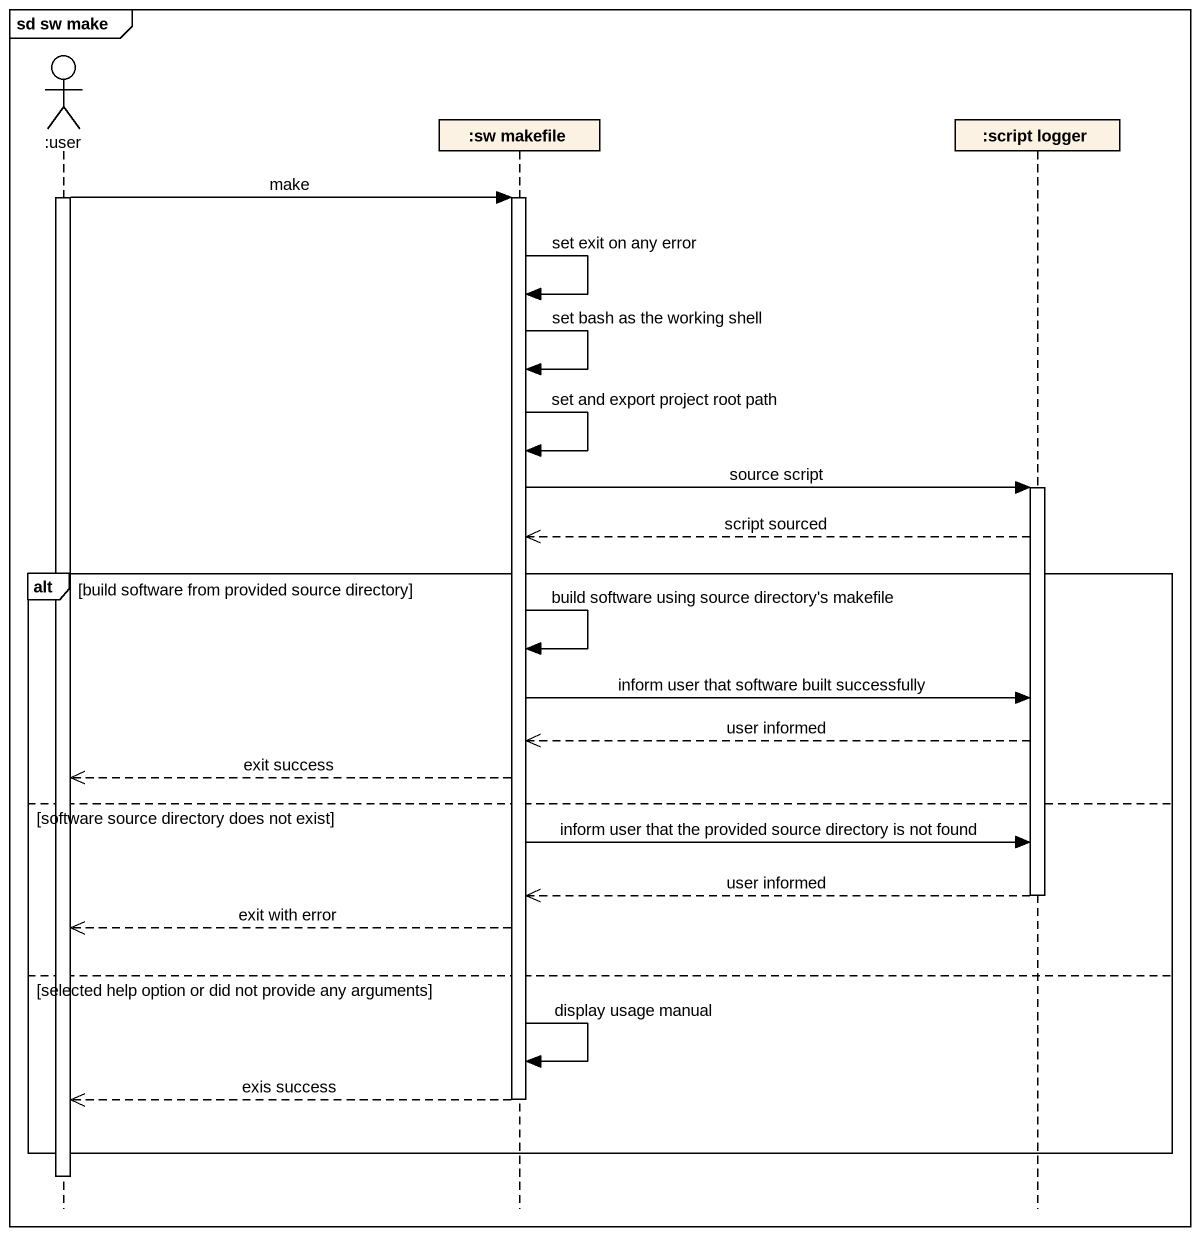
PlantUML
@startuml
mainframe sd sw make
hide footbox
actor ":user" as user
participant ":sw makefile" as sw_makefile
participant ":script logger" as script_logger

activate user
user -> sw_makefile : make
activate sw_makefile
sw_makefile -> sw_makefile : set exit on any error
sw_makefile -> sw_makefile : set bash as the working shell
sw_makefile -> sw_makefile : set and export project root path
sw_makefile -> script_logger : source script
activate script_logger
script_logger -->> sw_makefile : script sourced
alt build software from provided source directory
  sw_makefile -> sw_makefile : build software using source directory's makefile
  sw_makefile -> script_logger : inform user that software built successfully
  script_logger -->> sw_makefile : user informed
  sw_makefile -->> user : exit success
else software source directory does not exist
  sw_makefile -> script_logger : inform user that the provided source directory is not found
  script_logger -->> sw_makefile : user informed
  deactivate script_logger
  sw_makefile -->> user : exit with error
else selected help option or did not provide any arguments
  sw_makefile -> sw_makefile : display usage manual
  sw_makefile -->> user : exis success
  deactivate sw_makefile
end
deactivate user
@enduml
